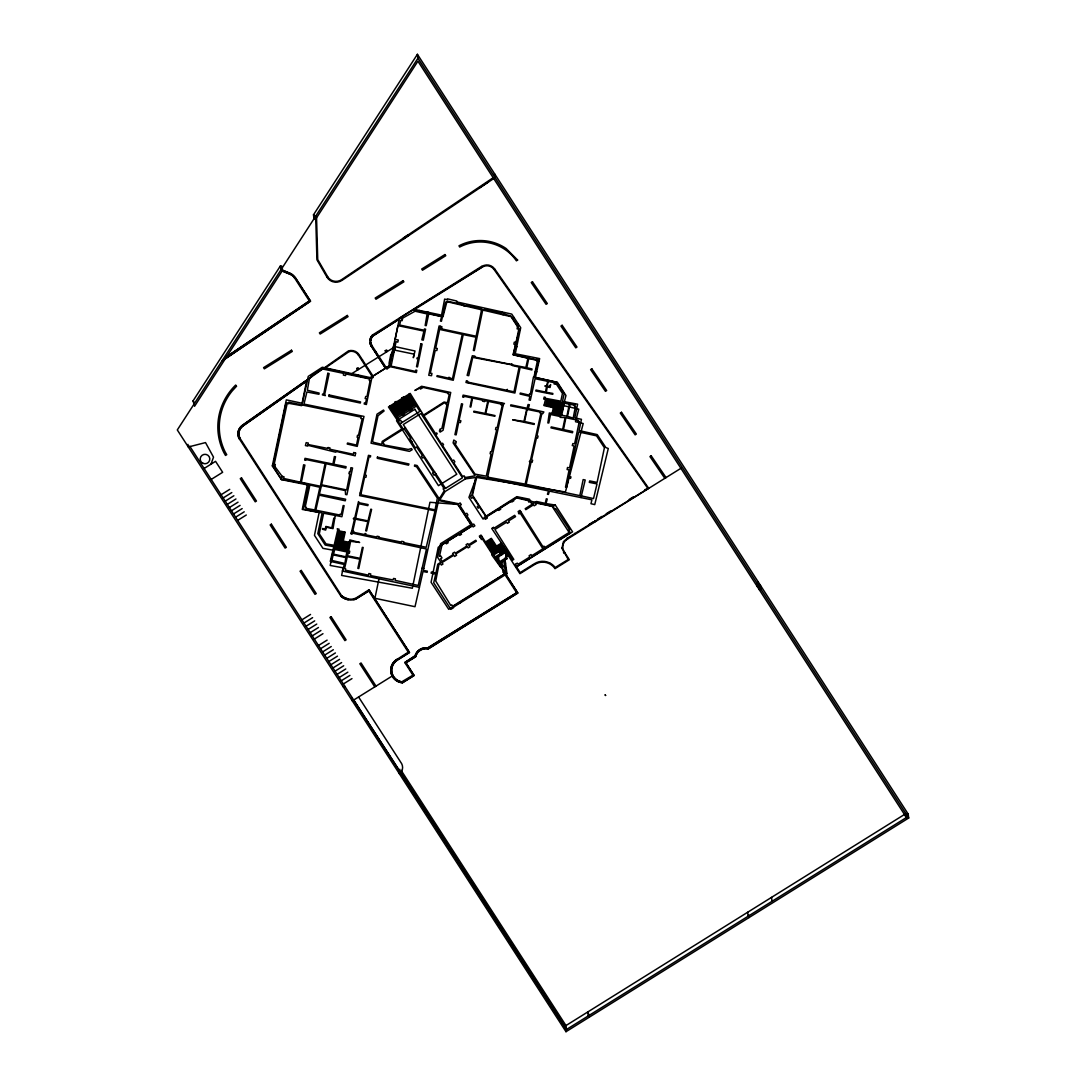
<?xml version="1.0" encoding="UTF-8"?>
<svg xmlns="http://www.w3.org/2000/svg" width="1086" height="1086" viewBox="0 0 1086 1086"><rect width="100%" height="100%" fill="white"/><g stroke="black" fill="none" stroke-linecap="round" stroke-linejoin="round"><path stroke-width="1.5" d="M562.019 547.941L563.403 541.697M446.346 402.567L446.129 404.372L447.052 404.549L441.934 428.346L439.749 429.323L440.359 430.273L439.355 430.898L440.115 432.106L443.088 430.246L450.717 392.467L421.572 386.277L414.879 390.458L419.861 388.082L420.486 389.06L422.508 387.797L422.115 387.186L448.314 393.064L448.165 394.014L449.251 394.286L447.418 402.825L444.106 402.024L423.513 415.096L410.182 393.39L403.897 397.3M438.73 328.298L476.116 336.226L481.763 308.831L466.03 305.356L465.908 306.32L463.803 305.818L463.993 304.976L447.568 301.189L447.351 302.356L445.749 302.017L441.432 321.252L440.427 321.049L441.622 316.596L428.739 313.868L426.214 325.651L425.169 325.501L427.11 313.935L415.069 311.22L401.671 318.66M512.592 364.733L511.669 363.756L511.479 364.502L474.555 357.036L474.894 356.113L472.315 355.76L467.129 375.349L468.731 375.688L472.722 357.389L525.841 367.502L528 357.932L513.42 354.701L515.565 344.588L513.868 344.14L514.316 342.144L516.013 342.47L518.809 329.207L517.085 328.854L517.574 326.614L518.293 326.777L511.248 316.297L503.47 313.705L503.266 314.614L501.338 314.153L501.705 311.872M487.166 479.442L503.361 404.399L504.433 403.476L463.111 395.114L462.636 397.001L463.749 397.3L464.007 396.281L471.867 397.924L470.048 406.883L470.808 407.06L472.559 398.073L482.754 400.205L482.523 401.155L484.505 401.63L484.723 400.612L487.75 401.25L485.116 413.44L473.89 411.187L473.7 412.028L494.877 416.25L495.026 415.571L485.754 413.562L488.51 401.413L501.501 404.128M580.983 497.524L585.205 479.998L583.155 479.591L579.829 495.637L526.167 484.315L531.095 462.066L532.113 462.297L532.629 460.233L531.556 459.989L536.443 437.93L537.556 438.174L538.072 436.07L536.918 435.785L541.873 413.386L542.783 413.617L543.882 411.947L528.38 408.58L529.357 404.711L528.054 404.535L527.077 408.282L510.841 404.834L510.637 405.852L526.208 408.879L526.466 410.25L523.941 421.354L512.633 419.834L534.149 424.45L534.326 423.676L524.592 421.517L526.941 410.264L528.122 409.585L540.109 412.015L539.851 412.87L540.937 413.142L530.579 459.785L529.357 461.659L530.117 461.835L525.162 484.125L487.858 477.175M419.563 310.46L419.427 311.248L428.726 312.334M501.691 403.082L501.311 405.159L503.185 405.499M574.874 403.68L574.413 406.205L575.485 406.354L573.177 418.137L567.516 416.318L570.041 404.291M390.851 354.294L389.073 363.213L389.467 365.819L370.502 377.656L322.311 367.244L308.275 376.38L302.329 403.313L286.324 399.865L272.328 465.894L274.867 466.559L282.156 476.347L281.437 479.632L308.438 485.103L303.184 509.062L322.135 512.931L317.791 533.62L325.189 545.05L333.782 546.706L330.253 561.381L344.303 564.462L342.361 571.06L419.413 587.363M546.882 405.553L547.996 399.92M344.045 531.909L340.285 550.575L334.651 549.394M561.638 415.653L564.191 403.137M482.686 310.067L474.324 350.588L473.347 350.452L475.94 337.189L463.247 334.597L453.256 380.263L436.898 376.475L437.142 375.62L448.722 378.186L448.925 377.263L452.387 379.109L462.242 334.379L439.613 329.411L435.717 348.117L437.319 348.525L436.83 350.561L435.255 350.235L430.287 373.231L431.929 373.421L431.549 375.688L428.753 375.267L439.111 325.949L441.948 326.777L441.432 328.854M566.77 416.78L569.363 404.155M274.867 466.559L275.315 464.441L274.188 464.251L287.138 403.53L288.36 403.761L288.781 402.214L361.122 417.119L360.837 418.572L362.195 418.775L358.448 435.527L357.484 435.35L357.118 437.278L358.068 437.522L356.507 445.07L347.547 443.02L347.208 444.025L357.24 446.387L363.986 416.413L303.985 404.073L306.917 391.951L318.945 394.272L319.108 393.051L307.352 390.241L309.51 378.145L311.411 376.978L311.044 376.353L322.379 368.928L343.719 373.408L343.366 375.077L345.511 375.552L345.972 373.964L369.566 378.919L369.281 380.399L370.15 380.562L366.959 396.648L365.724 396.471L365.14 398.535L366.566 398.915L365.575 403.123L364.407 402.838L364.204 403.978L366.389 404.508L371.738 378.335L373.299 377.358L372.566 375.892M512.388 365.561L519.135 367.082L513.963 391.842L507.067 390.322L507.271 389.331M547.968 405.797L549.149 400.15M323.913 367.95L369.308 378.403L389.467 365.724L394.001 344.153M379 578.811L374.901 598.277L415.001 606.707L423.038 571.467L427.137 572.322L427.368 571.195L423.336 570.381L438.554 500.483L458.278 504.488L471.243 524.552L440.604 543.665L437.604 557.281L440.821 562.276L437.794 564.177L435.948 572.987L431.413 572.01L431.101 573.15L435.717 574.114L433.721 582.802L450.88 609.341L453.568 607.658L451.735 604.821L450.758 605.431L435.73 581.051L438.961 564.476L440.427 563.553L441.378 565.032L442.939 564.055L441.988 562.589L453.799 555.231L454.6 556.466L456.582 555.245L455.767 553.996L467.387 546.747L468.134 547.901L469.899 546.801L469.152 545.647L476.347 541.167L475.763 540.258L468.568 544.751L467.835 543.611L466.07 544.697L466.926 546.014L455.292 553.263L454.6 552.177L452.618 553.412L453.324 554.484L442.206 561.421L440.522 558.801L441.975 557.905L440.522 555.652L439.477 556.303L442.056 544.656L445.518 542.498L446.373 543.828L448.151 542.728L447.283 541.385L458.971 534.108L459.772 535.344L461.523 534.244L460.735 533.009L472.369 525.746L473.129 526.927L474.853 525.841L473.713 524.076L472.627 524.769L466.763 515.687L467.917 514.968L466.831 513.271L465.419 514.153L459.867 505.56L461.279 504.678L460.152 502.94L458.794 503.795L438.758 499.723L439.083 498.542L417.119 465.514L414.648 464.998L414.485 466.179L416.562 466.736L437.332 498.162L435.079 509.863L360.783 494.741L364.638 477.066L365.901 477.365L366.321 475.315L365.086 475.016L369.023 456.717L370.394 456.975L370.638 455.767L368.466 455.346L359.629 495.623L435.052 510.827L426.214 547.276L403.653 542.606L403.843 541.751L401.657 541.33L401.508 542.158L378.905 537.516L379.095 536.647L377.073 536.253L376.842 537.095L365.697 534.787L365.941 533.728L365.005 533.497L364.747 534.597L353.507 532.289L353.724 531.312L351.796 530.891L351.131 533.769L352.244 534.027L352.434 533.145L426.459 548.959L418.246 585.463L395.114 580.358L395.399 578.757L393.485 578.471L393.105 579.965L370.367 575.553L370.788 573.978L368.86 573.517L368.493 575.173L345.307 570.136L345.674 568.793L344.588 568.575L347.276 556.697L359.819 559.181L357.851 568.345L358.774 568.535L363.172 547.48L362.357 547.358L359.995 558.313L347.574 555.815L348.185 553.059L349.325 553.317L349.746 551.199L348.647 551.009L350.629 541.317L359.629 542.457L349.814 539.918L345.837 556.806L333.606 554.172L339.063 529.181L337.189 528.882L337.746 529.873L334.121 545.294L325.99 543.869L319.298 533.81L323.628 513.216L341.914 516.719L344.113 505.682L343.176 505.533L341.303 514.357L340.176 514.099L339.918 515.063L315.822 510.176L319.203 495.148L345.267 500.795L345.633 499.221L319.433 494.116L321.022 487.315L321.972 485.646L345.321 490.587L345.552 494.442L346.896 494.741L352.57 467.998L350.9 467.672L350.208 472.03L349.353 471.894L348.932 473.727L349.855 473.971L346.665 489.949L321.619 484.818L326.031 463.695L345.81 468.08L346.108 466.709L333.85 464.238L335.533 456.717L334.393 456.568L332.913 464.048L304.99 458.333L304.664 460.057L305.641 460.328L305.804 459.514L325.081 463.505L320.37 486.216L301.338 482.306L304.922 465.079L303.591 464.781L300.442 482.184L283.717 478.464L284.043 476.835L282.156 476.347M389.467 365.724L399.512 318.022L402.553 318.863L402.091 320.696L400.68 320.343L399.662 325.04L424.192 330.239L424.463 328.936L425.603 329.18L423.296 340.162L421.843 339.837L423.934 331.081L397.951 325.637L395.182 339.348L398.29 340.027L397.815 342.144L396.037 341.696L393.906 352.298L395.209 346.665L415.015 350.995L413.318 357.715L414.105 354.158L394.422 350.072L391.096 366.145L415.639 371.426L415.843 370.095L416.807 370.299L416.372 372.566L390.417 366.715L386.969 368.833L386.277 367.339M535.371 377.575L539.647 358.597L515.253 353.764L520.723 327.741L511.764 314.098L456.595 301.881L456.785 301.026L447.323 298.826L447.052 299.79L444.649 299.071L441.554 315.13L413.82 309.279L399.539 318.184M335.235 515.443L333.022 528.624L326.397 527.239L325.664 530.077L322.42 529.208L322.583 528.515L325.216 529.058L325.868 526.438L331.814 527.85L333.836 518.09L334.637 518.239M545.715 405.295L546.937 399.716M559.032 415.083L560.308 409.232M560.457 408.553L561.747 402.648M562.833 409.802L544.045 405.594L545.443 399.417M554.335 414.051L555.611 408.187M555.76 407.521L557.037 401.711M553.602 407.033L554.865 401.291M556.724 414.567L558.014 408.716M558.163 408.051L559.453 402.187M352.746 531.095L358.896 503.728L367.842 505.628L368.1 504.569L359.113 502.737L358.502 501.583L351.131 533.769M439.803 328.501L440.305 326.289M551.145 406.49L552.421 400.802M502.248 405.336L497.198 427.721L495.963 427.463L495.515 429.567L496.682 429.907L491.524 451.871L490.546 451.695L490.112 453.744L491.171 453.948L486.284 476.184L475.003 474.12L454.396 443.007L455.794 443.482L456.269 441.69L453.799 440.034L453.106 442.912L475.125 475.804L465.229 477.555L464.021 475.777L462.65 476.632L453.609 462.65L454.871 461.862L453.69 460.043L452.441 460.831L442.491 445.423L443.55 444.758L442.572 443.237L441.513 443.902L435.635 434.807L437.196 433.83L436.613 432.92L435.486 433.626L423.92 415.734L444.147 402.933L446.237 403.463M548.24 381.43L547.208 386.005L549.665 386.494L550.629 384.593L550.073 387.498L547.29 386.915L546.285 392.277L552.842 393.444L552.774 394.313L535.778 390.974L536.05 390.05L545.443 392.073L546.489 387.01L544.846 385.924L546.584 386.277L547.724 381.335M548.905 406.001L550.195 400.354M555.475 414.295L556.819 408.445M556.969 407.779L558.285 401.969M560.172 415.327L561.516 409.503M561.666 408.825L563.023 402.906M552.964 413.752L554.349 407.902M554.498 407.236L555.842 401.481M557.919 414.838L559.29 409.001M559.439 408.336L560.824 402.458M533.932 377.263L537.624 359.968L528.814 358.122L526.819 367.706L532.004 368.996L531.869 369.946L520.14 367.244L514.9 393.037L465.975 382.489L466.41 380.724L467.509 380.969L467.197 382.028L507.067 390.322M550.127 406.273L551.471 400.612M552.041 413.549L553.439 407.698M515.66 484.193L515.986 482.931M552.272 406.748L553.751 401.06M567.516 416.318L549.326 412.951L547.846 422.929L548.783 422.997L550.561 414.485L560.457 416.576L560.213 417.377L565.114 417.567L562.643 429.432L551.254 426.907L550.955 427.87L572.485 432.757L572.702 431.536L563.485 429.608L565.901 417.73L578.051 420.296L577.847 421.164L579.3 421.477L574.589 443.875L572.865 443.55L572.281 445.586L574.155 445.939L569.539 467.876L567.516 467.482L567.096 469.546L569.118 469.899L565.507 487.098L566.648 487.329L568.575 477.772L570.571 478.356L570.965 476.903L568.86 476.347L578.716 431.943L596.54 435.839L604.413 447.731L597.096 482.415L589.684 480.908L589.291 482.36L597.029 483.922L593.513 498.569L581.254 495.868M468.473 383.249L468.745 382.353M210.996 464.184L213.521 457.165L205.512 442.586L188.326 446.998L187.959 444.378M294.51 277.948A9.652 9.448 -7.7 0 0 290.138 274.324L282.129 270.998L282.55 270.156L290.451 273.428A10.453 10.236 -7.7 0 1 295.161 277.351L310.487 301.08L225.291 358.801L226.377 356.914L292.148 312.51M282.251 271.052L282.55 270.156M556.765 382.136L555.57 384.268L554.036 383.915L554.335 382.706L535.113 378.702L530.335 400.3L529.058 400.001L529.859 396.336L520.031 394.001L520.33 393.051L529.167 395.141L529.439 394.055L530.321 394.367L533.402 377.154L556.765 382.136L564.204 393.566L562.494 401.358L577.603 404.182L574.793 417.934L581.458 419.318L579.055 430.572L597.232 434.604L605.866 447.568L608.282 448.504L594.748 504.61L590.96 503.714L591.924 499.831L549.394 491.13L548.416 494.429L547.439 494.198L548.552 490.953L476.93 476.089L472.478 495.135L486.094 516.217M438.758 499.723L444.283 490.723L443.102 488.836L445.504 488.361L462.5 477.759L420.988 413.508L403.259 424.558L445.504 488.361M282.564 270.319L194.57 406.259L193.077 400.843L280.514 265.758L282.034 266.382L282.374 268.894M189.697 446.142L566.512 1029.487L906.443 817.514L417.92 61.183L315.402 219.603L314.017 218.748L313.487 214.811L417.404 54.3L908.167 814.066L908.697 818.002L565.996 1031.7L177.303 429.947L417.934 58.237L417.404 54.3M439.708 499.927L445.179 491.483L465.365 478.899L475.777 477.487L471.853 495.555L470.414 496.438L471.609 498.27L473.129 497.334L478.722 505.737L477.229 506.673L478.193 508.18L479.713 507.23L485.795 516.393M563.77 541.33L567.136 538.317M370.801 342.647A8.403 8.226 -7.7 0 0 371.955 345.66L371.996 345.81A8.403 8.226 -7.7 0 1 372.62 336.226L399.281 319.108L372.593 336.049A8.403 8.226 -7.7 0 0 370.72 340.502M357.172 376.313L358.421 375.05M305.451 380.942L242.463 425.196A10.561 10.344 -7.7 0 0 239.558 439.178L341.058 596.377A14.783 14.471 -7.7 0 0 355.529 599.268L368.778 591.028M358.312 354.878L372.24 376.557L372.905 375.96L359.018 354.593A9.217 9.027 -7.7 0 0 348.47 350.9L242.477 425.359A10.561 10.344 -7.7 0 0 239.572 439.341M349.244 351.497L324.972 368.195M309.388 300.863L293.166 311.994M222.25 360.851L310.515 301.243L295.188 277.514M403.327 238.038L407.521 235.214M403.788 238.689L409.381 234.929M479.7 187.729L488.089 182.095M386.344 367.774L389.44 365.778M505.357 557.552L508.194 555.747M481.858 266.246L372.362 335.099A9.217 9.027 -7.7 0 0 369.905 340.434M515.741 567.177L569.675 533.267L552.041 506.198L516.651 497.917L483.053 519.054L468.935 497.388L476.442 477.406L565.426 491.999L583.196 423.526L575.499 421.721L578.757 409.164L563.362 405.567L565.969 395.508L557.512 382.516L534.407 377.113L538.656 360.783L512.999 354.783L519.502 329.737L511.044 316.664L446.903 301.677L442.993 316.745L412.979 309.727L482.279 266.925M369.987 342.782A9.217 9.027 -7.7 0 0 371.263 346.081L385.503 368.222L386.168 367.625M566.498 539.661L567.354 539.118M405.472 427.884L383.534 441.649L383.073 443.726L384.159 444.038L383.942 444.948L408.255 449.441L411.445 448.586L412.178 449.713L409.436 451.369L371.045 443.197L377.005 414.173L383.48 410.046L384.077 410.983L378.009 415.734L372.593 441.092L373.299 442.287L381.715 444.337L382.191 441.405L402.811 428.386L388.449 406.951L394.842 402.947M512.619 318.334L513.99 317.479M204.127 468.473L215.557 461.333L222.644 472.301L211.2 479.428M386.969 368.833L371.969 345.647M221.082 494.741L229.73 489.352M223.159 497.945L231.807 492.555M225.236 501.148L233.87 495.759M227.3 504.366L235.947 498.976M396.458 401.942L401.942 398.521M390.322 406.87L395.358 403.734M396.96 402.73L402.458 399.309M404.413 398.087L409.341 395.019M229.377 507.569L238.024 502.18M390.946 407.834L395.983 404.698M397.585 403.693L403.082 400.272M405.037 399.064L409.965 395.983M391.557 408.77L396.58 405.635M398.195 404.63L403.68 401.209M405.635 399.987L410.562 396.919M392.1 409.612L397.123 406.476M398.738 405.472L404.223 402.051M406.178 400.829L411.105 397.761M231.454 510.773L240.087 505.384M392.643 410.454L397.666 407.318M399.281 406.313L404.766 402.892M406.721 401.671L411.648 398.603M393.186 411.295L398.209 408.16M399.824 407.155L405.309 403.734M407.264 402.512L412.191 399.444M393.729 412.137L398.752 409.001M400.367 407.997L405.852 404.576M407.807 403.354L412.734 400.272M394.272 412.979L399.295 409.843M400.91 408.838L406.395 405.417M408.35 404.196L413.277 401.114M233.517 513.977L242.164 508.587M394.815 413.82L399.838 410.684M401.453 409.68L406.938 406.259M408.893 405.037L413.82 401.956M395.358 414.648L400.381 411.526M401.996 410.522L407.481 407.087M409.436 405.879L414.363 402.797M396.01 415.68L401.046 412.544M402.648 411.54L408.146 408.119M410.087 406.897L415.028 403.816M396.58 416.549L401.603 413.413M403.218 412.409L408.703 408.988M410.657 407.766L415.585 404.698M235.594 517.194L244.228 511.805M397.449 417.893L409.571 410.332M411.526 409.11L416.454 406.042M237.658 520.398L246.305 515.008M434.59 471.867L432.595 473.102L433.898 475.125L435.907 473.863M301.894 619.835L310.542 614.445M303.971 623.038L312.605 617.649M306.035 626.255L314.682 620.866M355.19 598.549L369.009 589.766L409.463 652.387L397.327 659.962A12.15 11.892 -7.7 0 0 401.63 681.832L402.282 681.804M308.112 629.459L316.759 624.07M310.189 632.663L318.456 627.504M312.252 635.88L320.899 630.491M314.329 639.084L322.963 633.695M520.71 511.547L518.456 512.959L519.067 513.922L520.235 513.189L542.919 548.769M480.148 537.38L481.817 536.335M318.469 645.505L327.117 640.116M485.483 542.009L491.347 538.344L502.003 554.417L501.23 554.905L490.573 538.832M486.27 543.231L491.374 540.041M486.786 544.045L491.904 540.842M320.546 648.709L329.18 643.319M487.465 545.091L492.596 541.887M488.076 546.027L493.207 542.824M552.991 506.497L555.299 505.058L572.593 531.828L516.95 566.525L515.348 564.055L517.357 563.186L518.063 564.272L529.846 556.928L529.099 555.774L531.027 554.566L531.733 555.747L569.879 531.964L568.86 530.375L569.648 529.887L555.611 508.628L554.729 509.144L552.991 506.497L536.253 503.103L535.547 503.537L536.199 504.556L534.176 505.791L533.538 504.8L525.814 509.673L525.203 508.682L532.072 504.298L530.199 501.406L528.923 502.207L528.163 500.035L516.882 497.415L513.149 499.75L513.814 500.782L511.886 501.99L511.207 500.945L499.899 508.004L500.687 509.212L498.786 510.406L497.999 509.185L486.284 516.488L487.315 518.076L485.361 519.298L484.18 517.425L516.841 496.655L529.452 499.221L532.534 503.999L536.484 501.474L545.226 503.347L546.326 498.773L547.235 499.017L546.054 503.592L555.299 505.058M488.686 546.991L493.845 543.774M322.61 651.912L331.257 646.523M489.243 547.846L494.401 544.629M489.949 548.932L495.135 545.715M490.533 549.842L495.718 546.597M496.492 546.109L501.243 543.163M491.252 550.955L496.451 547.711M497.239 547.235L501.963 544.29M324.687 655.116L333.334 649.727M491.89 551.946L497.103 548.688M497.877 548.199L502.601 545.267M492.582 553.005L497.809 549.747M498.583 549.258L503.293 546.326M493.207 553.982L498.447 550.724M499.221 550.235L503.918 547.303M326.764 658.333L335.398 652.944M493.804 554.905L499.058 551.634M499.831 551.145L504.515 548.226M500.402 552.014L505.085 549.109M495.148 556.982L500.415 553.697M501.203 553.208L505.859 550.303M328.827 661.537L337.474 656.148M495.678 557.797L500.958 554.512M501.732 554.023L506.388 551.131M330.904 664.741L339.551 659.351M498.65 562.399L506.171 557.702L505.465 552.462L506.877 558.788L499.343 563.485L501.515 566.838L500.727 567.326L491.782 554.96L492.46 554.539L482.401 538.968L481.519 539.511L479.333 536.131L481.003 535.086L498.65 562.399L497.931 557.159M332.981 667.958L341.615 662.569M335.045 671.162L343.692 665.772M502.56 566.96L504.461 565.779L506.239 568.521M337.122 674.365L345.755 668.976M452.658 606.246L504.406 573.978L503.266 572.213L505.166 571.019L503.755 560.525L505.519 563.267M339.185 677.569L347.832 672.18M453.283 607.223L506.945 573.761L504.99 559.331M589.074 524.457L593.39 521.769M597.68 519.081L601.97 516.407M606.26 513.732L610.549 511.058M629.133 499.479L633.423 496.804M644.772 489.718L648.722 488.198L566.919 538.439L567.096 539.28M680.949 468.283L566.58 539.606A9.285 9.095 -7.7 0 0 564.123 551.688M341.262 680.786L349.909 675.397M534.936 564.34L519.936 573.679L506.008 552.122L495.569 558.638L517.818 593.078L428.251 648.926A10.371 10.154 -7.7 0 0 415.707 656.759L405.906 662.854L414.105 675.56L402.594 682.741M343.339 683.99L351.973 678.601M343.325 686.976L344.71 686.121M408.336 652.143L396.906 659.46A13.018 12.747 -7.7 0 0 391.883 675.492M549.665 562.942L551.294 563.878A14.946 14.634 -7.7 0 1 555.177 567.516L568.236 559.48L562.086 548.403M414.961 656.093L404.766 662.446L412.992 675.316M428.074 647.921L516.664 592.671M404.793 662.609L415.056 655.754A11.199 10.969 -7.7 0 1 424.178 647.84M392.182 676.035L352.312 700.891L351.959 698.271M412.965 675.153L401.671 681.886A12.15 11.892 -7.7 0 1 397.367 660.152L409.49 652.55L369.023 589.929M402.567 682.578L414.092 675.383L405.892 662.691L415.68 656.596A10.371 10.154 -7.7 0 1 428.223 648.776L517.791 592.915L505.302 573.571L448.722 609.327L431.074 582.259L438.255 547.222L471.853 526.086L457.735 504.433L429.947 502.289L412.354 588.245L341.615 575.431L343.176 567.815L330.198 565.467L333.321 550.222L322.936 548.349L314.465 535.344L319.148 512.483L302.275 509.429L307.474 484.03L281.505 479.333L273.048 466.328L286.039 402.825L301.609 405.648L306.809 379.978M566.512 1029.487L565.969 1025.564L905.914 813.577L906.443 817.514M905.303 815.857L908.167 814.066M516.841 324.605L518.144 323.804M355.176 598.386L354.457 598.766A13.969 13.67 -7.7 0 1 342.253 596.336L341.656 595.685M390.879 354.525L391.802 354.62M343.244 541.154L349.068 542.172M422.142 568.1L423.825 568.399M337.665 535.547L343.108 536.511M513.814 352.869L515.388 353.154M515.185 346.393L517.004 346.746M360.199 492.949L361.176 493.139M335.221 546.76L340.828 547.873M535.317 371.507L536.837 371.819M574.589 405.2L543.665 399.024L544.195 397.055L545.186 397.245L544.968 398.223L560.81 401.182L562.453 393.444L555.978 383.521M353.262 518.714L367.842 521.606L365.67 530.742L366.579 531L371.602 509.402L370.815 509.185L368.018 520.886L353.669 517.981M337.434 536.647L342.864 537.746M336.456 541.086L341.968 542.199M338.696 530.796L344.615 532.031M337.922 534.407L343.312 535.52M337.23 537.57L342.674 538.697M342.701 543.706L348.334 544.873M347.982 552.177L341.18 550.765L345.185 532.154L344.045 531.896M342.972 542.416L348.606 543.624M481.614 309.836L484.166 310.392L484.342 309.374L501.501 313.243M338.411 532.154L343.76 533.307M335.465 545.647L341.031 546.855M341.981 547.059L347.629 548.294M334.963 547.982L340.556 549.204M341.479 549.394L347.126 550.629M544.222 404.969L562.969 409.11M335.968 543.353L341.493 544.575M342.47 544.792L348.09 546.027M347.466 373.421L369.308 378.403M336.972 538.71L342.416 539.973M338.167 533.24L343.909 534.597M336.728 539.837L342.185 541.14M335.737 544.385L341.262 545.729M342.212 545.959L347.819 547.33M341.751 548.104L347.371 549.475M336.239 542.118L341.71 543.489M290.464 273.591L281.057 269.681L280.514 265.758M282.224 270.889L290.111 274.161A9.652 9.448 -7.7 0 1 294.482 277.785L309.401 301.026L226.377 356.914M313.487 214.811L314.872 215.666M494.456 268.636L648.749 488.361M493.791 269.097L647.568 487.981M404.06 428.78L410.698 438.418L409.951 438.88L415.259 447.853L416.603 447.011L422.481 455.604L421.449 456.256L422.59 458.034L423.852 457.247L433.667 472.437M564.476 552.15L565.127 553.168M479.578 589.454L480.229 590.417M272.328 465.894L281.437 479.632M486.569 585.096L487.207 586.073M477.596 590.689L478.234 591.666M410.454 439.654L412.191 442.328M417.934 58.237L908.697 818.002M595.277 521.701L594.816 520.873M575.146 534.258L574.698 533.416M568.331 538.507L567.869 537.679M564.435 552.109L569.363 559.724L554.987 568.684A14.118 13.833 -7.7 0 0 550.846 564.544L549.285 563.661A14.403 14.104 -7.7 0 0 534.95 564.353M544.9 547.548L543.991 546.149L542.973 546.774L519.963 510.379L518.144 511.52L518.891 512.687M408.825 394.232L419.902 411.363L400.965 423.173L401.766 422.02L400.558 420.173L399.39 420.906L389.82 406.096M516.434 566.756L520.194 572.58L534.516 563.648A15.218 14.892 -7.7 0 1 549.665 562.942M371.276 346.067L385.476 368.059M506.171 557.702L506.877 558.788M505.166 571.019L506.945 573.761M434.97 474.46L443.93 488.32M408.363 652.306L368.751 590.865L355.516 599.119A14.783 14.471 -7.7 0 1 353.737 599.567M341.683 595.847L240.277 438.73A9.76 9.557 -7.7 0 1 242.952 425.861L306.578 381.118L242.965 426.011A9.76 9.557 -7.7 0 0 240.264 438.92M193.077 400.843L194.027 402.336M588.585 1013.347L587.716 1012.003L588.259 1015.926M376 686.121L361.054 662.989L359.833 663.75L374.779 686.881M358.584 696.981L401.644 763.634A8.607 8.416 -7.7 0 1 400.693 772.798M401.087 770.3L565.969 1025.564M353.602 699.764L565.467 1027.763L565.996 1031.7M459.527 601.956L460.152 602.934M470.591 595.047L471.215 596.038M327.619 276.591L317.736 259.54L316.555 217.77M326.913 277.039L316.922 259.758L315.7 216.155M391.91 675.478L392.277 676.225A12.883 12.625 -7.7 0 0 402.377 682.782M760.919 589.223L760.39 585.286L759.005 586.155L759.535 590.092M758.747 585.856L758.218 581.933L756.833 582.788L757.363 586.725M771.535 897.375L772.065 901.312M748.675 914.941L749.028 917.561M747.63 912.281L748.159 916.217M564.421 553.426L563.43 551.932L563.946 552.842M562.005 547.778L562.114 548.566M494.524 173.706L495.053 177.642L342.063 280.337A10.575 10.344 -7.7 0 1 326.886 277.066M493.248 177.67L341.615 279.645A9.76 9.557 -7.7 0 1 327.578 276.618M588.761 1014.65L589.128 1017.283M504.637 574.168L516.692 592.834L427.721 647.853A11.199 10.969 -7.7 0 0 427.015 647.772M501.841 561.72L503.266 572.213M500.795 561.584L501.515 566.838M498.528 556.792L499.343 563.485M414.051 309.822L482.306 267.088A8.444 8.267 -7.7 0 1 493.845 269.247M393.173 347.832L352.068 373.462M375.851 351.783L375.145 352.176M362.52 359.9L361.801 360.267M399.539 773.992L399.01 770.055A8.742 8.566 -7.7 0 0 399.811 769.295M465.229 477.555L465.365 478.899M481.899 266.423A9.258 9.068 -7.7 0 1 494.51 268.785M371.276 346.244A9.217 9.027 -7.7 0 1 372.389 335.275M349.244 351.511A8.403 8.226 -7.7 0 1 358.339 355.027M415.083 655.917A11.199 10.969 -7.7 0 1 427.735 648.03M354.43 598.59A13.969 13.67 -7.7 0 1 353.588 598.78M348.43 598.861A13.969 13.67 -7.7 0 1 342.226 596.173M402.349 682.727A12.964 12.693 -7.7 0 1 396.892 659.324M348.294 599.648A14.783 14.471 -7.7 0 1 341.018 596.228M356.737 368.534C358.244 372.552 359.846 365.52 356.737 368.534M385.204 350.792C386.711 354.796 388.313 347.764 385.204 350.792M377.426 457.125L377.249 458.292L408.54 465.161L408.96 463.98L377.426 457.125M355.611 453.079L355.176 455.821L336.741 451.532L335.655 452.183L307.8 445.287L307.637 446.075L305.41 445.586L306.184 442.626L308.343 443.074L307.962 444.513L327.877 448.45L328.094 447.513L329.995 447.948L329.777 449.224L353.344 454.274L353.697 452.468L355.611 453.079M345.85 557.607L344.9 563.471L331.895 560.457L333.022 555.435L333.945 555.041L345.85 557.607M538.697 359.167L538.357 361.081L536.565 360.633L536.973 358.814L538.697 359.167M420.866 343.787L418.246 358L417.146 357.823L416.929 358.719L418.056 359.018L416.522 366.701L417.499 366.892L422.115 344.045L420.866 343.787M327.809 373.312L323.682 394.327L322.637 394.001L322.393 394.897L325.352 395.616L324.673 394.49L329.139 373.557L327.809 373.312M458.713 422.115L456.147 434.875L454.925 434.631L461.496 403.734L462.609 404.019L459.093 420.241L460.898 420.798L460.342 422.617L458.713 422.115M309.89 485.008L305.18 507.108L306.32 507.284L306.035 508.357L314.845 509.986L319.881 487.275L309.89 485.008M329.126 394.951L328.786 396.376L360.308 403.028L360.579 401.942L329.126 394.951M236.49 386.277L232.241 390.906A58.522 57.314 -7.7 0 0 225.114 451.857L226.73 454.681L225.494 455.441L223.811 452.482A60.002 58.753 -7.7 0 1 235.689 385.041L236.49 386.277M517.615 260.043L516.407 260.83A43.671 42.761 -7.7 0 0 459.677 247.038L458.998 245.789A45.123 44.187 -7.7 0 1 506.13 248.531L517.615 260.043M532.452 281.79L531.244 282.577L546.095 304.338L547.303 303.537L532.452 281.79M562.141 325.298L560.933 326.085L575.77 347.832L576.978 347.045L562.141 325.298M591.816 368.792L590.608 369.593L605.459 391.34L606.667 390.539L591.816 368.792M621.504 412.3L620.296 413.087L635.134 434.848L636.342 434.047L621.504 412.3M651.179 455.794L649.971 456.595L664.822 478.342L666.03 477.555L651.179 455.794M291.496 350.235L263.586 367.638L264.36 368.833L292.27 351.43L291.496 350.235M347.289 315.442L319.393 332.845L320.166 334.04L348.063 316.637L347.289 315.442M403.096 280.65L375.199 298.039L375.973 299.234L403.87 281.844L403.096 280.65M444.948 254.545L421.721 269.029L422.495 270.224L445.749 255.726L444.948 254.545M241.513 477.908L240.277 478.682L255.224 501.813L256.459 501.04L241.513 477.908M394.965 402.132L402.797 415.246L404.399 414.241L396.118 401.413L403.49 413.902L402.838 414.323L394.965 402.132M402.336 397.666L401.657 398.087L409.884 410.82L411.838 409.598L403.625 396.879L402.852 397.327L410.182 409.802L402.336 397.666M414.866 409.286L396.526 420.73L438.459 485.659L456.799 474.229L414.866 409.286M271.391 524.185L270.17 524.945L285.116 548.077L286.337 547.317L271.391 524.185M301.284 570.449L300.062 571.209L314.994 594.341L316.23 593.58L301.284 570.449M331.176 616.712L329.94 617.486L344.886 640.618L346.108 639.858L331.176 616.712M493.411 527.416L491.741 528.448L512.714 560.091L513.8 559.412L494.904 529.493L506.66 522.162L507.406 523.33L509.307 522.149L508.56 520.981L515.524 516.637L514.669 515.321L493.94 528.244L493.411 527.416M605.201 694.864L605.581 695.474L605.201 694.864M203.055 463.369A4.819 4.724 -7.7 0 0 209.788 458.509A4.819 4.724 -7.7 0 0 202.145 455.251A4.819 4.724 -7.7 0 0 203.055 463.369"/></g></svg>
